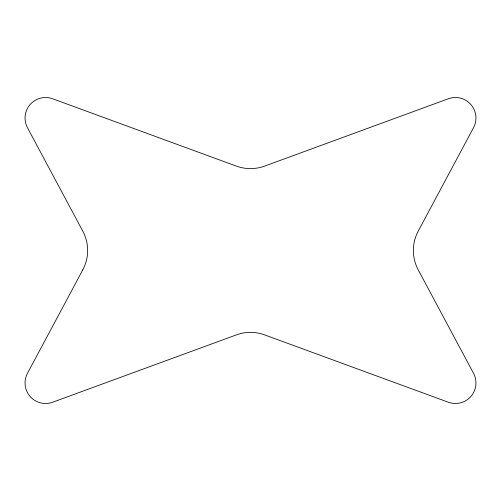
<?xml version="1.0" encoding="UTF-8"?>
<svg xmlns="http://www.w3.org/2000/svg" width="501" height="501" viewBox="0 0 501 501"><rect width="100%" height="100%" fill="white"/><g stroke="black" fill="none" stroke-linecap="round" stroke-linejoin="round"><path stroke-width="0.75" d="M82.784 269.857L27.474 373.289A20.522 20.522 0 0 0 52.63 402.24L236.372 334.893A41.051 41.051 0 0 1 264.628 334.893L448.37 402.24A20.522 20.522 0 0 0 473.526 373.289L418.216 269.857A41.051 41.051 0 0 1 418.216 231.143L473.526 127.711A20.522 20.522 0 0 0 448.37 98.76L264.628 166.107A41.051 41.051 0 0 1 236.372 166.107L52.63 98.76A20.522 20.522 0 0 0 27.474 127.711L82.784 231.143A41.051 41.051 0 0 1 82.784 269.857"/></g></svg>
